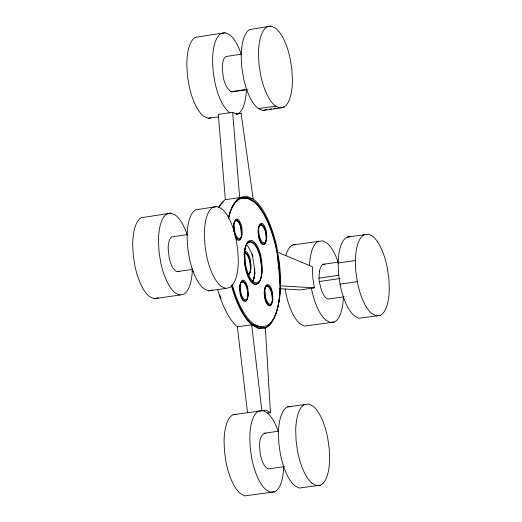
<?xml version="1.0" encoding="UTF-8"?>
<svg xmlns="http://www.w3.org/2000/svg" width="522" height="522" viewBox="0 0 522 522"><rect width="100%" height="100%" fill="white"/><g stroke="black" fill="none" stroke-linecap="round" stroke-linejoin="round"><path stroke-width="0.78" d="M254.71 268.38L254.71 272.908A20.997 8.143 81.8 0 1 252.961 281.286M344.096 296.848L327.986 299.06L326.1 298.023A18.061 7.001 81.8 0 1 321.063 288.849L319.255 281.541L318.949 278.135L319.503 271.401M278.781 431.159L264.452 433.221L261.855 435.439A17.285 6.701 81.8 0 0 259.499 445.233L260.308 454.264A18.042 6.995 81.8 0 0 266.422 467.816L268.315 468.86L284.425 466.642M241.392 54.686A42.171 16.345 81.8 0 0 229.347 34.563L224.962 32.716L220.891 33.669A40.435 15.673 81.8 0 0 212.571 61.4L213.198 71.938L214.94 82.593A42.171 16.345 81.8 0 0 229.726 112.759M270.872 26.1L266.801 27.046A40.435 15.673 81.8 0 0 258.481 54.777L259.108 65.315L260.85 75.971A42.171 16.345 81.8 0 0 275.636 106.142L280.02 107.982L284.092 107.036A40.435 15.673 81.8 0 0 292.405 79.305L291.778 68.767L290.043 58.112A42.171 16.345 81.8 0 0 275.257 27.94L270.872 26.1L249.549 29.539A40.435 15.673 81.8 0 0 241.229 57.27L241.856 67.808L243.598 78.463A42.171 16.345 81.8 0 0 258.383 108.628L262.768 110.468L280.02 107.982M224.962 32.716L195.15 37.382A40.435 15.673 81.8 0 0 186.83 65.113L187.457 75.651L189.199 86.3A42.171 16.345 81.8 0 0 203.985 116.471L208.369 118.311L211.084 117.678M236.146 114.129L238.182 113.652M232.251 284.477A67.475 26.152 81.8 0 0 253.796 324.129L260.811 327.079L267.323 325.558A64.702 25.082 81.8 0 0 280.634 281.188L279.629 264.328L276.849 247.278A67.475 26.152 81.8 0 0 253.19 199.012L241.099 113.235L237.027 114.181L232.642 112.341L218.313 114.403L225.328 199.645A64.702 25.082 81.8 0 0 218.725 207.306M262.768 110.468L266.84 109.522M187.281 235.089A42.171 16.345 81.8 0 0 175.229 214.96L170.851 213.12L166.772 214.072A40.435 15.673 81.8 0 0 158.46 241.803L159.086 252.341L160.822 262.997A42.171 16.345 81.8 0 0 175.607 293.162L179.992 295.002L184.064 294.056A40.435 15.673 81.8 0 0 192.364 268.843M228.538 218.346A64.702 25.082 81.8 0 1 239.657 197.57L246.175 196.063L253.19 199.012L239.657 197.584L225.328 199.645M216.76 206.503L212.682 207.449A40.435 15.673 81.8 0 0 204.37 235.181L204.996 245.718L206.732 256.374A42.171 16.345 81.8 0 0 221.517 286.545L225.902 288.385L229.98 287.439A40.435 15.673 81.8 0 0 238.293 259.708L237.667 249.17L235.931 238.515A42.171 16.345 81.8 0 0 221.145 208.343L216.76 206.503L195.437 209.935A40.435 15.673 81.8 0 0 187.117 237.667L187.744 248.204L189.486 258.86A42.171 16.345 81.8 0 0 204.272 289.031L208.656 290.871L225.902 288.385M187.796 234.476L171.725 236.949A17.304 6.708 81.8 0 0 168.162 248.818L169.174 257.881A18.042 6.995 81.8 0 0 175.503 270.794L177.376 271.577L179.118 271.172M170.851 213.12L141.038 217.778A40.435 15.673 81.8 0 0 132.719 245.51L133.345 256.048L135.087 266.703A42.171 16.345 81.8 0 0 149.873 296.874L154.258 298.714L155.615 298.401M156.972 298.082L158.329 297.768M208.656 290.871L210.014 290.558M211.371 290.239L212.728 289.925M241.112 54.19L225.837 56.552A17.304 6.708 81.8 0 0 222.274 68.415L223.292 77.484A18.061 7.001 81.8 0 0 227.736 88.459L230.874 91.676L232.238 91.82L247.363 89.64M230.874 91.676L246.795 89.386M258.383 108.628L275.636 106.142M236.662 113.874L241.099 113.235M269.978 109.072L271.544 108.844M273.893 108.504L275.466 108.276M280.953 107.486L284.092 107.036M208.369 118.311L218.718 116.824M285.717 255.773A40.435 15.673 81.8 0 1 292.875 244.896L322.779 240.838L327.19 243.265A42.171 16.345 81.8 0 1 338.178 262.318M347.274 237.053L368.689 234.215L373.099 236.649A42.171 16.345 81.8 0 1 387.396 268.328L388.903 279.022L389.281 289.436A40.435 15.673 81.8 0 1 380.147 315.425L358.731 318.263L354.321 315.83A42.171 16.345 81.8 0 1 340.024 284.151L338.517 273.456L338.139 263.042A40.435 15.673 81.8 0 1 347.274 237.053L350.047 236.818M177.376 271.577L192.507 269.398M319.503 271.401A17.298 6.708 81.8 0 1 323.085 264.321L338.21 262.135M338.139 263.042L355.384 260.556A40.435 15.673 81.8 0 1 364.526 234.567M154.258 298.714L179.992 295.002M318.949 278.135L338.856 275.264M319.255 281.541L339.952 278.552M228.545 217.85A64.702 25.082 81.8 0 1 240.635 197.995L247.297 197.433L254.358 201.322A67.475 26.152 81.8 0 1 277.228 252.015L312.397 266.755L312.776 277.169L314.283 287.863L299.954 289.925L279.694 288.692M340.024 284.151L357.276 281.665A42.171 16.345 81.8 0 0 371.566 313.337L375.984 315.777L380.147 315.425M217.648 289.521A67.475 26.152 81.8 0 0 237.34 326.818L251.669 324.762L265.391 328.09L270.435 412.641L267.518 413.059L263.108 410.631L258.938 410.977A40.435 15.673 81.8 0 0 249.803 436.966L250.182 447.387L251.689 458.075A42.171 16.345 81.8 0 0 265.985 489.753L270.396 492.187L274.565 491.841A40.435 15.673 81.8 0 0 283.681 466.681M343.352 296.881A40.435 15.673 81.8 0 1 334.237 322.048L304.333 326.106L299.922 323.673A42.171 16.345 81.8 0 1 285.625 291.994L285.195 288.94M274.565 491.841L244.661 495.9L240.244 493.466A42.171 16.345 81.8 0 1 225.954 461.787L224.447 451.093L224.062 440.679A40.435 15.673 81.8 0 1 233.203 414.69L266.024 410.207L270.435 412.641M287.602 406.847L309.017 404.008L313.428 406.442A42.171 16.345 81.8 0 1 327.725 438.121L329.232 448.816L329.61 459.229A40.435 15.673 81.8 0 1 320.475 485.225L299.06 488.057L294.643 485.623A42.171 16.345 81.8 0 1 280.353 453.944L278.846 443.25L278.461 432.836A40.435 15.673 81.8 0 1 287.602 406.847L291.074 406.553M292.875 244.896L295.648 244.661M323.085 264.315L324.867 264.165M334.237 322.048L330.074 322.394L325.656 319.966A42.171 16.345 81.8 0 1 311.366 288.281M233.203 414.69L236.675 414.396M320.475 485.225L316.306 485.571L311.895 483.137M314.283 287.863L280.249 285.788A64.702 25.082 81.8 0 1 265.626 327.372L258.964 327.927L251.904 324.038A67.475 26.152 81.8 0 1 231.788 285.208M264.452 433.221L265.835 433.56M191.809 271.068L193.362 271.512M245.177 251.16L246.41 251.754A11.81 4.574 81.8 0 1 250.482 260.419L251.075 266.344A11.321 4.391 81.8 0 1 248.629 273.867M244.811 252.27L246.045 252.87A11.81 4.574 81.8 0 1 250.116 261.529M244.583 252.987L245.81 253.588A11.81 4.574 81.8 0 1 249.888 262.253L250.482 268.178A11.321 4.391 81.8 0 1 249.033 274.748M231.344 285.156A67.475 26.152 81.8 0 0 251.669 324.749L258.729 328.651L265.391 328.09A64.702 25.082 81.8 0 0 280.014 286.513L279.407 269.841L276.993 252.733A67.475 26.152 81.8 0 0 254.123 202.053L247.063 198.151L240.401 198.712A64.702 25.082 81.8 0 0 228.505 217.791M250.116 261.529L250.717 267.453A11.321 4.391 81.8 0 1 248.27 274.977M357.276 281.665L355.769 270.97L355.384 260.556M251.669 324.762L261.861 410.56M237.34 326.824L247.532 412.621M233.719 231.422L233.432 226.411A9.69 3.758 81.8 0 1 234.972 221.341L235.885 220.793L236.91 220.91L237.973 221.693A10.133 3.928 81.8 0 1 240.688 227.259L241.51 234.776A9.69 3.758 81.8 0 1 239.97 239.846L239.056 240.394L238.032 240.277L236.968 239.494A10.133 3.928 81.8 0 1 235.017 236.212M232.642 112.341L239.657 197.584M255.03 272.438A20.997 8.143 81.8 0 1 254.873 274.043M254.358 276.993A20.997 8.143 81.8 0 1 252.348 281.913M309.52 265.522A40.435 15.673 81.8 0 1 318.616 241.184M218.946 207.384A64.702 25.082 81.8 0 1 223.266 201.994M221.054 298.623A67.475 26.152 81.8 0 1 219.742 294.871M252.322 254.423A21.957 8.509 81.8 0 1 252.968 256.622M267.518 413.065A42.171 16.345 81.8 0 1 278.233 431.322M304.848 404.361A40.435 15.673 81.8 0 0 295.713 430.343L296.091 440.764L297.605 451.458A42.171 16.345 81.8 0 0 311.895 483.131M253 281.358A20.997 8.143 81.8 0 0 254.475 273.632L254.482 268.341L252.733 257.346A21.957 8.509 81.8 0 0 246.886 245.209M246.449 89.275A40.435 15.673 81.8 0 1 238.182 113.659M244.152 254.207L244.746 265.052L245.895 270.494A21.957 8.509 81.8 0 0 251.741 282.624L254.044 284.346L256.269 284.647L258.266 283.498A20.997 8.143 81.8 0 0 261.639 272.595L261.646 267.31L259.897 256.309A21.957 8.509 81.8 0 0 254.051 244.179L251.748 242.456L249.523 242.156L247.526 243.304A20.997 8.143 81.8 0 0 244.152 254.207M244.387 253.49L244.981 264.328L246.13 269.77A21.957 8.509 81.8 0 0 251.976 281.906L254.279 283.629L256.504 283.929L258.501 282.774A20.997 8.143 81.8 0 0 261.874 271.877L261.874 266.585L260.132 255.591A21.957 8.509 81.8 0 0 254.286 243.461L251.982 241.732L249.757 241.438L247.761 242.586A20.997 8.143 81.8 0 0 244.387 253.49M244.792 251.734L245.229 262.507L246.312 267.982A21.957 8.509 81.8 0 0 252.048 280.477L254.344 282.376L256.589 282.859L258.625 281.893A20.997 8.143 81.8 0 0 262.194 271.407L261.75 260.635L260.667 255.16A21.957 8.509 81.8 0 0 254.938 242.665L252.635 240.766L250.39 240.283L248.361 241.249A20.997 8.143 81.8 0 0 244.792 251.734M264.902 289.782L265.587 297.272A10.133 3.928 81.8 0 0 268.223 303.073L269.28 303.967L270.318 304.209L271.264 303.778A9.69 3.758 81.8 0 0 272.928 298.975L272.243 291.485A10.133 3.928 81.8 0 0 269.613 285.684L268.549 284.79L267.512 284.549L266.572 284.979A9.69 3.758 81.8 0 0 264.902 289.782M236.12 220.075L235.207 220.623A9.69 3.758 81.8 0 0 233.667 225.693L234.489 233.21A10.133 3.928 81.8 0 0 237.203 238.776L239.291 239.676L240.205 239.128A9.69 3.758 81.8 0 0 241.745 234.058L240.916 226.535A10.133 3.928 81.8 0 0 238.208 220.976L236.12 220.075M267.381 285.501L266.403 285.73A9.703 3.765 81.8 0 0 264.406 292.385L264.974 297.475A10.12 3.922 81.8 0 0 268.523 304.711L269.58 305.155L270.553 304.926A9.703 3.765 81.8 0 0 272.549 298.264L271.982 293.181A10.12 3.922 81.8 0 0 268.432 285.939L267.381 285.501M267.147 286.219L266.168 286.447A9.703 3.765 81.8 0 0 264.171 293.11L264.745 298.192A10.12 3.922 81.8 0 0 268.295 305.429L269.345 305.872L270.324 305.644A9.703 3.765 81.8 0 0 272.314 298.982L271.747 293.899A10.12 3.922 81.8 0 0 268.197 286.663L267.147 286.219M261.737 223.338L260.752 223.494A9.703 3.765 81.8 0 0 258.658 229.941L259.166 235.017A10.12 3.922 81.8 0 0 262.657 242.443L264.7 242.802A9.703 3.765 81.8 0 0 266.801 236.355L266.285 231.272A10.12 3.922 81.8 0 0 262.794 223.847L261.737 223.338M261.378 224.447L260.393 224.604A9.703 3.765 81.8 0 0 258.292 231.05L258.808 236.127A10.12 3.922 81.8 0 0 262.298 243.552L264.341 243.911A9.703 3.765 81.8 0 0 266.435 237.464L265.926 232.381A10.12 3.922 81.8 0 0 262.435 224.962L261.378 224.447M261.144 225.165L260.158 225.321A9.703 3.765 81.8 0 0 258.064 231.768L258.573 236.851A10.12 3.922 81.8 0 0 262.064 244.276L264.106 244.629A9.703 3.765 81.8 0 0 266.2 238.182L265.691 233.106A10.12 3.922 81.8 0 0 262.201 225.68L261.144 225.165M243.272 280.177L242.28 280.334A9.703 3.765 81.8 0 0 240.185 286.78L240.701 291.857A10.12 3.922 81.8 0 0 244.192 299.282L246.234 299.641A9.703 3.765 81.8 0 0 248.328 293.194L247.82 288.111A10.12 3.922 81.8 0 0 244.329 280.692L243.272 280.177M242.913 281.286L241.921 281.443A9.703 3.765 81.8 0 0 239.826 287.89L240.335 292.972A10.12 3.922 81.8 0 0 243.826 300.398L245.875 300.75A9.703 3.765 81.8 0 0 247.97 294.304L247.461 289.227A10.12 3.922 81.8 0 0 243.97 281.802L242.913 281.286M242.678 282.004L241.686 282.161A9.703 3.765 81.8 0 0 239.591 288.614L240.1 293.69A10.12 3.922 81.8 0 0 243.591 301.116L245.64 301.475A9.703 3.765 81.8 0 0 247.735 295.021L247.226 289.945A10.12 3.922 81.8 0 0 243.735 282.519L242.678 282.004M237.269 219.142L236.27 219.22A9.703 3.765 81.8 0 0 234.078 225.458L234.528 230.522A10.12 3.922 81.8 0 0 237.96 238.13L240.016 238.632A9.703 3.765 81.8 0 0 242.208 232.394L241.758 227.331A10.12 3.922 81.8 0 0 238.326 219.723L237.269 219.142M279.642 269.124L277.228 252.015L280.249 285.788L279.642 269.124"/></g></svg>
